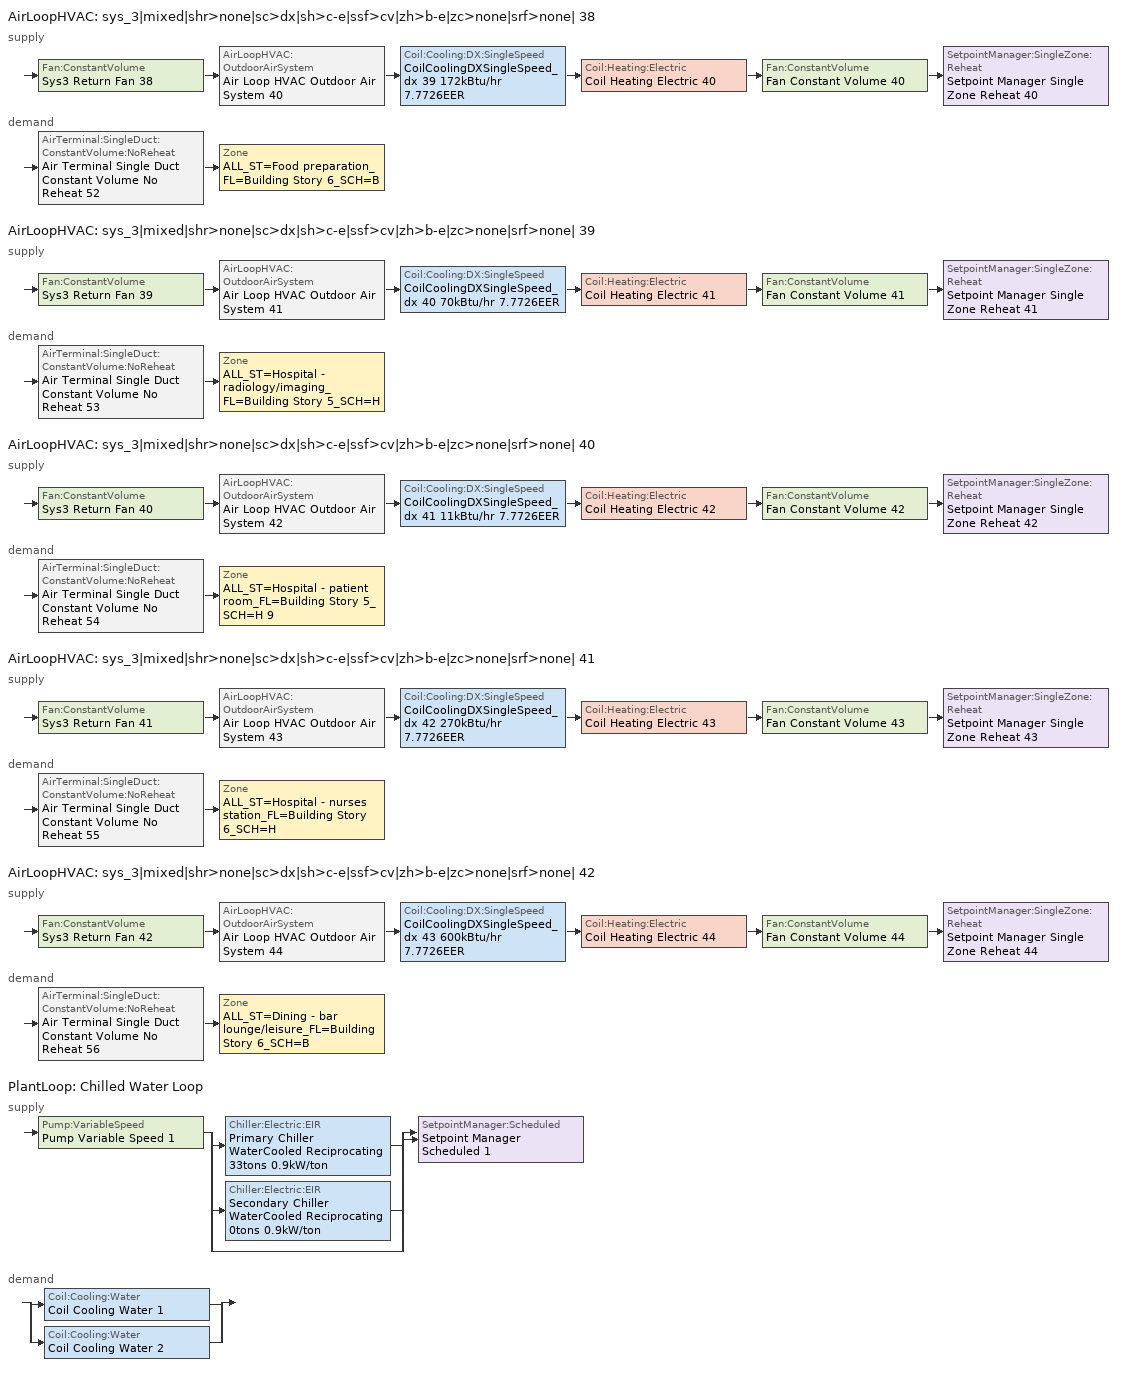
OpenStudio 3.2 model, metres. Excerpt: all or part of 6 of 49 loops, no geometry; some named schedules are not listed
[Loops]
AirLoopHVAC 'sys_3|mixed|shr>none|sc>dx|sh>c-e|ssf>cv|zh>b-e|zc>none|srf>none| 38'
 supply: Fan:ConstantVolume 'Sys3 Return Fan 38' > AirLoopHVAC:OutdoorAirSystem 'Air Loop HVAC Outdoor Air System 40' > Coil:Cooling:DX:SingleSpeed 'CoilCoolingDXSingleSpeed_dx 39 172kBtu/hr 7.7726EER' > Coil:Heating:Electric 'Coil Heating Electric 40' > Fan:ConstantVolume 'Fan Constant Volume 40' > SetpointManager:SingleZone:Reheat 'Setpoint Manager Single Zone Reheat 40'
 demand: AirTerminal:SingleDuct:ConstantVolume:NoReheat 'Air Terminal Single Duct Constant Volume No Reheat 52' > Zone 'ALL_ST=Food preparation_FL=Building Story 6_SCH=B'
AirLoopHVAC 'sys_3|mixed|shr>none|sc>dx|sh>c-e|ssf>cv|zh>b-e|zc>none|srf>none| 39'
 supply: Fan:ConstantVolume 'Sys3 Return Fan 39' > AirLoopHVAC:OutdoorAirSystem 'Air Loop HVAC Outdoor Air System 41' > Coil:Cooling:DX:SingleSpeed 'CoilCoolingDXSingleSpeed_dx 40 70kBtu/hr 7.7726EER' > Coil:Heating:Electric 'Coil Heating Electric 41' > Fan:ConstantVolume 'Fan Constant Volume 41' > SetpointManager:SingleZone:Reheat 'Setpoint Manager Single Zone Reheat 41'
 demand: AirTerminal:SingleDuct:ConstantVolume:NoReheat 'Air Terminal Single Duct Constant Volume No Reheat 53' > Zone 'ALL_ST=Hospital - radiology/imaging_FL=Building Story 5_SCH=H'
AirLoopHVAC 'sys_3|mixed|shr>none|sc>dx|sh>c-e|ssf>cv|zh>b-e|zc>none|srf>none| 40'
 supply: Fan:ConstantVolume 'Sys3 Return Fan 40' > AirLoopHVAC:OutdoorAirSystem 'Air Loop HVAC Outdoor Air System 42' > Coil:Cooling:DX:SingleSpeed 'CoilCoolingDXSingleSpeed_dx 41 11kBtu/hr 7.7726EER' > Coil:Heating:Electric 'Coil Heating Electric 42' > Fan:ConstantVolume 'Fan Constant Volume 42' > SetpointManager:SingleZone:Reheat 'Setpoint Manager Single Zone Reheat 42'
 demand: AirTerminal:SingleDuct:ConstantVolume:NoReheat 'Air Terminal Single Duct Constant Volume No Reheat 54' > Zone 'ALL_ST=Hospital - patient room_FL=Building Story 5_SCH=H 9'
AirLoopHVAC 'sys_3|mixed|shr>none|sc>dx|sh>c-e|ssf>cv|zh>b-e|zc>none|srf>none| 41'
 supply: Fan:ConstantVolume 'Sys3 Return Fan 41' > AirLoopHVAC:OutdoorAirSystem 'Air Loop HVAC Outdoor Air System 43' > Coil:Cooling:DX:SingleSpeed 'CoilCoolingDXSingleSpeed_dx 42 270kBtu/hr 7.7726EER' > Coil:Heating:Electric 'Coil Heating Electric 43' > Fan:ConstantVolume 'Fan Constant Volume 43' > SetpointManager:SingleZone:Reheat 'Setpoint Manager Single Zone Reheat 43'
 demand: AirTerminal:SingleDuct:ConstantVolume:NoReheat 'Air Terminal Single Duct Constant Volume No Reheat 55' > Zone 'ALL_ST=Hospital - nurses station_FL=Building Story 6_SCH=H'
AirLoopHVAC 'sys_3|mixed|shr>none|sc>dx|sh>c-e|ssf>cv|zh>b-e|zc>none|srf>none| 42'
 supply: Fan:ConstantVolume 'Sys3 Return Fan 42' > AirLoopHVAC:OutdoorAirSystem 'Air Loop HVAC Outdoor Air System 44' > Coil:Cooling:DX:SingleSpeed 'CoilCoolingDXSingleSpeed_dx 43 600kBtu/hr 7.7726EER' > Coil:Heating:Electric 'Coil Heating Electric 44' > Fan:ConstantVolume 'Fan Constant Volume 44' > SetpointManager:SingleZone:Reheat 'Setpoint Manager Single Zone Reheat 44'
 demand: AirTerminal:SingleDuct:ConstantVolume:NoReheat 'Air Terminal Single Duct Constant Volume No Reheat 56' > Zone 'ALL_ST=Dining - bar lounge/leisure_FL=Building Story 6_SCH=B'
PlantLoop 'Chilled Water Loop'
 supply: Pump:VariableSpeed 'Pump Variable Speed 1' > split
  | Chiller:Electric:EIR 'Primary Chiller WaterCooled Reciprocating 33tons 0.9kW/ton'
  | Chiller:Electric:EIR 'Secondary Chiller WaterCooled Reciprocating 0tons 0.9kW/ton'
  | bypass
  join > SetpointManager:Scheduled 'Setpoint Manager Scheduled 1'
 demand: split
  | Coil:Cooling:Water 'Coil Cooling Water 1'
  | Coil:Cooling:Water 'Coil Cooling Water 2'
[Sizing:Zone] Zone Cooling Design Supply Air Temperature Input Method=TemperatureDifference; Zone Cooling Design Supply Air Temperature {C}=14; Zone Cooling Design Supply Air Temperature Difference {deltaC}=11; Zone Heating Design Supply Air Temperature Input Method=TemperatureDifference; Zone Heating Design Supply Air Temperature {C}=40; Zone Heating Design Supply Air Temperature Difference {deltaC}=21; Zone Cooling Design Supply Air Humidity Ratio {kg-H2O/kg-air}=0.0085; Zone Heating Design Supply Air Humidity Ratio {kg-H2O/kg-air}=0.008; Zone Heating Sizing Factor=1.3; Zone Cooling Sizing Factor=1.1; Cooling Design Air Flow Method=DesignDay; Heating Design Air Flow Method=DesignDay; Account for Dedicated Outdoor Air System=No; Dedicated Outdoor Air System Control Strategy=NeutralSupplyAir; Dedicated Outdoor Air Low Setpoint Temperature for Design {C}=autosize; Dedicated Outdoor Air High Setpoint Temperature for Design {C}=autosize
ALL_ST=Food preparation_FL=Building Story 6_SCH=B; ALL_ST=Hospital - radiology/imaging_FL=Building Story 5_SCH=H; ALL_ST=Hospital - patient room_FL=Building Story 5_SCH=H 9; ALL_ST=Hospital - nurses station_FL=Building Story 6_SCH=H; ALL_ST=Dining - bar lounge/leisure_FL=Building Story 6_SCH=B
[Zone equipment]
ALL_ST=Food preparation_FL=Building Story 6_SCH=B: Air Terminal Single Duct Constant Volume No Reheat 52, Zone HVAC Baseboard Convective Electric 52
ALL_ST=Hospital - radiology/imaging_FL=Building Story 5_SCH=H: Air Terminal Single Duct Constant Volume No Reheat 53, Zone HVAC Baseboard Convective Electric 53
ALL_ST=Hospital - patient room_FL=Building Story 5_SCH=H 9: Air Terminal Single Duct Constant Volume No Reheat 54, Zone HVAC Baseboard Convective Electric 54
ALL_ST=Hospital - nurses station_FL=Building Story 6_SCH=H: Air Terminal Single Duct Constant Volume No Reheat 55, Zone HVAC Baseboard Convective Electric 55
ALL_ST=Dining - bar lounge/leisure_FL=Building Story 6_SCH=B: Air Terminal Single Duct Constant Volume No Reheat 56, Zone HVAC Baseboard Convective Electric 56
[AirLoopHVAC] Design Supply Air Flow Rate {m3/s}=autosize; Design Return Air Flow Fraction of Supply Air Flow=1
Name | Availability Schedule
sys_3|mixed|shr>none|sc>dx|sh>c-e|ssf>cv|zh>b-e|zc>none|srf>none| 38 | sys_3|mixed|shr>none|sc>dx|sh>c-e|ssf>cv|zh>b-e|zc>none|srf>none| 38 Occ Sch
sys_3|mixed|shr>none|sc>dx|sh>c-e|ssf>cv|zh>b-e|zc>none|srf>none| 39 | sys_3|mixed|shr>none|sc>dx|sh>c-e|ssf>cv|zh>b-e|zc>none|srf>none| 39 Occ Sch
sys_3|mixed|shr>none|sc>dx|sh>c-e|ssf>cv|zh>b-e|zc>none|srf>none| 40 | sys_3|mixed|shr>none|sc>dx|sh>c-e|ssf>cv|zh>b-e|zc>none|srf>none| 40 Occ Sch
sys_3|mixed|shr>none|sc>dx|sh>c-e|ssf>cv|zh>b-e|zc>none|srf>none| 41 | sys_3|mixed|shr>none|sc>dx|sh>c-e|ssf>cv|zh>b-e|zc>none|srf>none| 41 Occ Sch
sys_3|mixed|shr>none|sc>dx|sh>c-e|ssf>cv|zh>b-e|zc>none|srf>none| 42 | sys_3|mixed|shr>none|sc>dx|sh>c-e|ssf>cv|zh>b-e|zc>none|srf>none| 42 Occ Sch
[Sizing:System] Type of Load to Size On=Sensible; Design Outdoor Air Flow Rate {m3/s}=Autosize; Central Heating Maximum System Air Flow Ratio=1; Preheat Design Temperature {C}=7; Preheat Design Humidity Ratio {kg-H2O/kg-Air}=0.008; Precool Design Temperature {C}=13; Precool Design Humidity Ratio {kg-H2O/kg-Air}=0.008; Central Cooling Design Supply Air Temperature {C}=13; Central Heating Design Supply Air Temperature {C}=43; Sizing Option=NonCoincident; 100% Outdoor Air in Cooling=No; 100% Outdoor Air in Heating=No; Central Cooling Design Supply Air Humidity Ratio {kg-H2O/kg-Air}=0.0085; Central Heating Design Supply Air Humidity Ratio {kg-H2O/kg-Air}=0.008; Cooling Design Air Flow Method=DesignDay; Cooling Design Air Flow Rate {m3/s}=0; Heating Design Air Flow Method=DesignDay; Heating Design Air Flow Rate {m3/s}=0; System Outdoor Air Method=ZoneSum; Zone Maximum Outdoor Air Fraction=1; Cooling Supply Air Flow Rate Per Floor Area {m3/s-m2}=0.00996765; Cooling Fraction of Autosized Cooling Supply Air Flow Rate=1; Cooling Supply Air Flow Rate Per Unit Cooling Capacity {m3/s-W}=3.94755e-05; Heating Supply Air Flow Rate Per Floor Area {m3/s-m2}=0.00996765; Heating Fraction of Autosized Heating Supply Air Flow Rate=1; Heating Fraction of Autosized Cooling Supply Air Flow Rate=1; Heating Supply Air Flow Rate Per Unit Heating Capacity {m3/s-W}=3.15882e-05; Cooling Design Capacity Method=CoolingDesignCapacity; Cooling Design Capacity {W}=autosize; Cooling Design Capacity Per Floor Area {W/m2}=234.7; Fraction of Autosized Cooling Design Capacity=1; Heating Design Capacity Method=HeatingDesignCapacity; Heating Design Capacity {W}=autosize; Heating Design Capacity Per Floor Area {W/m2}=157; Fraction of Autosized Heating Design Capacity=1; Central Cooling Capacity Control Method=OnOff
sys_3|mixed|shr>none|sc>dx|sh>c-e|ssf>cv|zh>b-e|zc>none|srf>none| 38; sys_3|mixed|shr>none|sc>dx|sh>c-e|ssf>cv|zh>b-e|zc>none|srf>none| 39; sys_3|mixed|shr>none|sc>dx|sh>c-e|ssf>cv|zh>b-e|zc>none|srf>none| 40; sys_3|mixed|shr>none|sc>dx|sh>c-e|ssf>cv|zh>b-e|zc>none|srf>none| 41; sys_3|mixed|shr>none|sc>dx|sh>c-e|ssf>cv|zh>b-e|zc>none|srf>none| 42
[Fan:ConstantVolume] Availability Schedule=Always On Discrete; Maximum Flow Rate {m3/s}=AutoSize
Name | Fan Total Efficiency | Pressure Rise {Pa} | Motor Efficiency
Fan Constant Volume 40; Fan Constant Volume 41; Fan Constant Volume 42; Fan Constant Volume 43; Fan Constant Volume 44 | 0.39975 | 640 | 0.615
Sys3 Return Fan 38; Sys3 Return Fan 39; Sys3 Return Fan 40; Sys3 Return Fan 41; Sys3 Return Fan 42 | 0.25 | 150 | 0.385
[Coil:Heating:Electric] Availability Schedule=Always On Discrete
Coil Heating Electric 40; Coil Heating Electric 41; Coil Heating Electric 42; Coil Heating Electric 43; Coil Heating Electric 44
[Coil:Cooling:DX:SingleSpeed] Availability Schedule=Always On Discrete; Rated Total Cooling Capacity {W}=autosize; Rated Sensible Heat Ratio=autosize; Rated COP {W/W}=2.72426; Rated Air Flow Rate {m3/s}=autosize; Rated Evaporator Fan Power Per Volume Flow Rate {W/(m3/s)}=773.3; Total Cooling Capacity Function of Temperature Curve=DXCOOL-NECB2011-REF-CAPFT; Total Cooling Capacity Function of Flow Fraction Curve=DXCOOL-NECB2011-REF-CAPFFLOW; Energy Input Ratio Function of Temperature Curve=DXCOOL-NECB2011-REF-COOLEIRFT; Energy Input Ratio Function of Flow Fraction Curve=DXCOOL-NECB2011-REF-COOLEIRFFLOW; Part Load Fraction Correlation Curve=DXCOOL-NECB2011-REF-COOLPLFFPLR; Minimum Outdoor Dry-Bulb Temperature for Compressor Operation {C}=-25; Condenser Type=AirCooled; Evaporative Condenser Effectiveness=0; Evaporative Condenser Air Flow Rate {m3/s}=Autosize; Evaporative Condenser Pump Rated Power Consumption {W}=Autosize; Crankcase Heater Capacity {W}=0; Maximum Outdoor Dry-Bulb Temperature for Crankcase Heater Operation {C}=0; Basin Heater Capacity {W/K}=0; Basin Heater Setpoint Temperature {C}=10
CoilCoolingDXSingleSpeed_dx 39 172kBtu/hr 7.7726EER; CoilCoolingDXSingleSpeed_dx 40 70kBtu/hr 7.7726EER; CoilCoolingDXSingleSpeed_dx 41 11kBtu/hr 7.7726EER; CoilCoolingDXSingleSpeed_dx 42 270kBtu/hr 7.7726EER; CoilCoolingDXSingleSpeed_dx 43 600kBtu/hr 7.7726EER
[Controller:OutdoorAir] Minimum Outdoor Air Flow Rate {m3/s}=autosize; Maximum Outdoor Air Flow Rate {m3/s}=Autosize; Economizer Control Action Type=ModulateFlow; Lockout Type=NoLockout; Minimum Limit Type=FixedMinimum; High Humidity Control=No; Heat Recovery Bypass Control Type=BypassWhenWithinEconomizerLimits
Name | Economizer Control Type | Minimum Outdoor Air Schedule | Controller Mechanical Ventilation | Economizer Maximum Limit Dry-Bulb Temperature {C} | Economizer Maximum Limit Enthalpy {J/kg} | Economizer Minimum Limit Dry-Bulb Temperature {C}
Controller Outdoor Air 40 | DifferentialEnthalpy | sys_3|mixed|shr>none|sc>dx|sh>c-e|ssf>cv|zh>b-e|zc>none|srf>none| 38 Occ Sch | Controller Mechanical Ventilation 40
Controller Outdoor Air 41 | DifferentialEnthalpy | sys_3|mixed|shr>none|sc>dx|sh>c-e|ssf>cv|zh>b-e|zc>none|srf>none| 39 Occ Sch | Controller Mechanical Ventilation 41
Controller Outdoor Air 42 | NoEconomizer | sys_3|mixed|shr>none|sc>dx|sh>c-e|ssf>cv|zh>b-e|zc>none|srf>none| 40 Occ Sch | Controller Mechanical Ventilation 42 | 28 | 64000 | -100
Controller Outdoor Air 43 | DifferentialEnthalpy | sys_3|mixed|shr>none|sc>dx|sh>c-e|ssf>cv|zh>b-e|zc>none|srf>none| 41 Occ Sch | Controller Mechanical Ventilation 43
Controller Outdoor Air 44 | DifferentialEnthalpy | sys_3|mixed|shr>none|sc>dx|sh>c-e|ssf>cv|zh>b-e|zc>none|srf>none| 42 Occ Sch | Controller Mechanical Ventilation 44
[Controller:MechanicalVentilation] Availability Schedule=Always On Discrete; System Outdoor Air Method=ZoneSum
Controller Mechanical Ventilation 40; Controller Mechanical Ventilation 41; Controller Mechanical Ventilation 42; Controller Mechanical Ventilation 43; Controller Mechanical Ventilation 44
[AirLoopHVAC:OutdoorAirSystem]
Name | Controller
Air Loop HVAC Outdoor Air System 40 | Controller Outdoor Air 40
Air Loop HVAC Outdoor Air System 41 | Controller Outdoor Air 41
Air Loop HVAC Outdoor Air System 42 | Controller Outdoor Air 42
Air Loop HVAC Outdoor Air System 43 | Controller Outdoor Air 43
Air Loop HVAC Outdoor Air System 44 | Controller Outdoor Air 44
[SetpointManager:SingleZone:Reheat] Minimum Supply Air Temperature {C}=13; Maximum Supply Air Temperature {C}=43
Name | Control Zone
Setpoint Manager Single Zone Reheat 40 | ALL_ST=Food preparation_FL=Building Story 6_SCH=B
Setpoint Manager Single Zone Reheat 41 | ALL_ST=Hospital - radiology/imaging_FL=Building Story 5_SCH=H
Setpoint Manager Single Zone Reheat 42 | ALL_ST=Hospital - patient room_FL=Building Story 5_SCH=H 9
Setpoint Manager Single Zone Reheat 43 | ALL_ST=Hospital - nurses station_FL=Building Story 6_SCH=H
Setpoint Manager Single Zone Reheat 44 | ALL_ST=Dining - bar lounge/leisure_FL=Building Story 6_SCH=B
[AirTerminal:SingleDuct:ConstantVolume:NoReheat] Availability Schedule=Always On Discrete; Maximum Air Flow Rate {m3/s}=AutoSize
Air Terminal Single Duct Constant Volume No Reheat 52; Air Terminal Single Duct Constant Volume No Reheat 53; Air Terminal Single Duct Constant Volume No Reheat 54; Air Terminal Single Duct Constant Volume No Reheat 55; Air Terminal Single Duct Constant Volume No Reheat 56
[ZoneHVAC:Baseboard:Convective:Electric] Availability Schedule=Always On Discrete; Nominal Capacity {W}=autosize; Efficiency=1
Zone HVAC Baseboard Convective Electric 52; Zone HVAC Baseboard Convective Electric 53; Zone HVAC Baseboard Convective Electric 54; Zone HVAC Baseboard Convective Electric 55; Zone HVAC Baseboard Convective Electric 56
[PlantLoop]
Chilled Water Loop: Glycol Concentration=0; Plant Loop Volume {m3}=Autocalculate; Load Distribution Scheme=Optimal
[Sizing:Plant]
Chilled Water Loop: Loop Type=Cooling; Design Loop Exit Temperature {C}=7; Loop Design Temperature Difference {deltaC}=6; Sizing Option=NonCoincident; Zone Timesteps in Averaging Window=1; Coincident Sizing Factor Mode=None
[Pump:VariableSpeed]
Pump Variable Speed 1: Motor Efficiency=0.865; Pump Control Type=Intermittent; Skin Loss Radiative Fraction=0.5; Design Power Sizing Method=PowerPerFlowPerPressure; Design Electric Power per Unit Flow Rate {W/(m3/s)}=348701.1; Design Shaft Power per Unit Flow Rate per Unit Head {W-s/m3-Pa}=1.28205; Design Minimum Flow Rate Fraction=0
[Chiller:Electric:EIR] Reference COP {W/W}=3.8; Reference Chilled Water Flow Rate {m3/s}=Autosize; Cooling Capacity Function of Temperature Curve=WaterCooled_Reciprocating_CAPFT_NECB2011; Electric Input to Cooling Output Ratio Function of Temperature Curve=WaterCooled_Reciprocating_EIRFT_NECB2011; Electric Input to Cooling Output Ratio Function of Part Load Ratio Curve=WaterCooled_Reciprocating_EIRFPLR_NECB2011; Minimum Part Load Ratio=0.25; Minimum Unloading Ratio=0.25; Condenser Type=WaterCooled; Chiller Flow Mode=LeavingSetpointModulated; Design Heat Recovery Water Flow Rate {m3/s}=Autosize; Sizing Factor=1; Basin Heater Capacity {W/K}=0; Basin Heater Setpoint Temperature {C}=10; Condenser Heat Recovery Relative Capacity Fraction=1
Name | Reference Capacity {W}
Primary Chiller WaterCooled Reciprocating 33tons 0.9kW/ton | 114977
Secondary Chiller WaterCooled Reciprocating 0tons 0.9kW/ton | 0.001
[SetpointManager:Scheduled]
Setpoint Manager Scheduled 1: Control Variable=Temperature; Schedule=CHW Temp
[Coil:Cooling:Water] Availability Schedule=Always On Discrete
Coil Cooling Water 1; Coil Cooling Water 2
[Controller:WaterCoil] Action=Reverse; Minimum Actuated Flow {m3/s}=0
Name | Water Coil
Controller Water Coil 1 | Coil Cooling Water 1
Controller Water Coil 2 | Coil Cooling Water 2
[Schedule:Ruleset]
Name | Default Day Schedule | Summer Design Day Schedule | Winter Design Day Schedule
CHW Temp | Schedule Day 3
sys_3|mixed|shr>none|sc>dx|sh>c-e|ssf>cv|zh>b-e|zc>none|srf>none| 38 Occ Sch | sys_3|mixed|shr>none|sc>dx|sh>c-e|ssf>cv|zh>b-e|zc>none|srf>none| 38 Occ Sch Default | sys_3|mixed|shr>none|sc>dx|sh>c-e|ssf>cv|zh>b-e|zc>none|srf>none| 38 Occ Sch Summer Design Day | sys_3|mixed|shr>none|sc>dx|sh>c-e|ssf>cv|zh>b-e|zc>none|srf>none| 38 Occ Sch Winter Design Day
sys_3|mixed|shr>none|sc>dx|sh>c-e|ssf>cv|zh>b-e|zc>none|srf>none| 39 Occ Sch | sys_3|mixed|shr>none|sc>dx|sh>c-e|ssf>cv|zh>b-e|zc>none|srf>none| 39 Occ Sch Default | sys_3|mixed|shr>none|sc>dx|sh>c-e|ssf>cv|zh>b-e|zc>none|srf>none| 39 Occ Sch Summer Design Day | sys_3|mixed|shr>none|sc>dx|sh>c-e|ssf>cv|zh>b-e|zc>none|srf>none| 39 Occ Sch Winter Design Day
sys_3|mixed|shr>none|sc>dx|sh>c-e|ssf>cv|zh>b-e|zc>none|srf>none| 40 Occ Sch | sys_3|mixed|shr>none|sc>dx|sh>c-e|ssf>cv|zh>b-e|zc>none|srf>none| 40 Occ Sch Default | sys_3|mixed|shr>none|sc>dx|sh>c-e|ssf>cv|zh>b-e|zc>none|srf>none| 40 Occ Sch Summer Design Day | sys_3|mixed|shr>none|sc>dx|sh>c-e|ssf>cv|zh>b-e|zc>none|srf>none| 40 Occ Sch Winter Design Day
sys_3|mixed|shr>none|sc>dx|sh>c-e|ssf>cv|zh>b-e|zc>none|srf>none| 41 Occ Sch | sys_3|mixed|shr>none|sc>dx|sh>c-e|ssf>cv|zh>b-e|zc>none|srf>none| 41 Occ Sch Default | sys_3|mixed|shr>none|sc>dx|sh>c-e|ssf>cv|zh>b-e|zc>none|srf>none| 41 Occ Sch Summer Design Day | sys_3|mixed|shr>none|sc>dx|sh>c-e|ssf>cv|zh>b-e|zc>none|srf>none| 41 Occ Sch Winter Design Day
sys_3|mixed|shr>none|sc>dx|sh>c-e|ssf>cv|zh>b-e|zc>none|srf>none| 42 Occ Sch | sys_3|mixed|shr>none|sc>dx|sh>c-e|ssf>cv|zh>b-e|zc>none|srf>none| 42 Occ Sch Default | sys_3|mixed|shr>none|sc>dx|sh>c-e|ssf>cv|zh>b-e|zc>none|srf>none| 42 Occ Sch Summer Design Day | sys_3|mixed|shr>none|sc>dx|sh>c-e|ssf>cv|zh>b-e|zc>none|srf>none| 42 Occ Sch Winter Design Day
[Schedule:Day]
sys_3|mixed|shr>none|sc>dx|sh>c-e|ssf>cv|zh>b-e|zc>none|srf>none| 38 Occ Sch Default: 1, 0, 1, 10, 0, 0, 24, 0, 1
sys_3|mixed|shr>none|sc>dx|sh>c-e|ssf>cv|zh>b-e|zc>none|srf>none| 38 Occ Sch Winter Design Day; sys_3|mixed|shr>none|sc>dx|sh>c-e|ssf>cv|zh>b-e|zc>none|srf>none| 38 Occ Sch Summer Design Day: 24, 0, 1
[Schedule:Rule] Schedule Ruleset=sys_3|mixed|shr>none|sc>dx|sh>c-e|ssf>cv|zh>b-e|zc>none|srf>none| 38 Occ Sch; Date Specification Type=DateRange; Start Month=1; Start Day=1; End Month=12; End Day=31
Name | Rule Order | Day Schedule | Apply Saturday | Apply Sunday
sys_3|mixed|shr>none|sc>dx|sh>c-e|ssf>cv|zh>b-e|zc>none|srf>none| 38 Occ Sch Saturday Rule | 1 | sys_3|mixed|shr>none|sc>dx|sh>c-e|ssf>cv|zh>b-e|zc>none|srf>none| 38 Occ Sch Saturday | Yes
sys_3|mixed|shr>none|sc>dx|sh>c-e|ssf>cv|zh>b-e|zc>none|srf>none| 38 Occ Sch Sunday Rule | 0 | sys_3|mixed|shr>none|sc>dx|sh>c-e|ssf>cv|zh>b-e|zc>none|srf>none| 38 Occ Sch Sunday |  | Yes
[Schedule:Constant]
Always On Discrete: Value=1
[Curve:Biquadratic] Minimum Value of y=24
Name | Coefficient1 Constant | Coefficient2 x | Coefficient3 x**2 | Coefficient4 y | Coefficient5 y**2 | Coefficient6 x*y | Minimum Value of x | Maximum Value of x | Maximum Value of y
DXCOOL-NECB2011-REF-CAPFT | 0.867905 | 0.0142459 | 0.00055436 | -0.0075575 | 3.3e-05 | -0.0001918 | 13 | 24 | 46
DXCOOL-NECB2011-REF-COOLEIRFT | 0.114171 | 0.0281822 | -0.0004199 | 0.0214108 | 0.000161028 | -0.000679104 | 13 | 24 | 46
WaterCooled_Reciprocating_CAPFT_NECB2011 | 1.03031 | 0.0334698 | 0.00023639 | -0.00729587 | -2.3166e-05 | -0.000148943 | 5 | 10 | 35
WaterCooled_Reciprocating_EIRFT_NECB2011 | 0.499699 | -0.0130841 | 0.000266425 | 0.0165925 | 0.000185393 | -0.000375646 | 5 | 10 | 35
[Curve:Quadratic]
Name | Coefficient1 Constant | Coefficient2 x | Coefficient3 x**2 | Minimum Value of x | Maximum Value of x
DXCOOL-NECB2011-REF-CAPFFLOW | 0.8 | 0.2 | 0 | 0.5 | 1.5
DXCOOL-NECB2011-REF-COOLEIRFFLOW | 1.1552 | -0.1808 | 0.0256 | 0.5 | 1.5
WaterCooled_Reciprocating_EIRFPLR_NECB2011 | 0.081441 | 0.419271 | 0.499396 | 0 | 1
[Curve:Cubic]
DXCOOL-NECB2011-REF-COOLPLFFPLR: Coefficient1 Constant=0.0277; Coefficient2 x=4.9151; Coefficient3 x**2=-8.184; Coefficient4 x**3=4.2702; Minimum Value of x=0.7; Maximum Value of x=1
